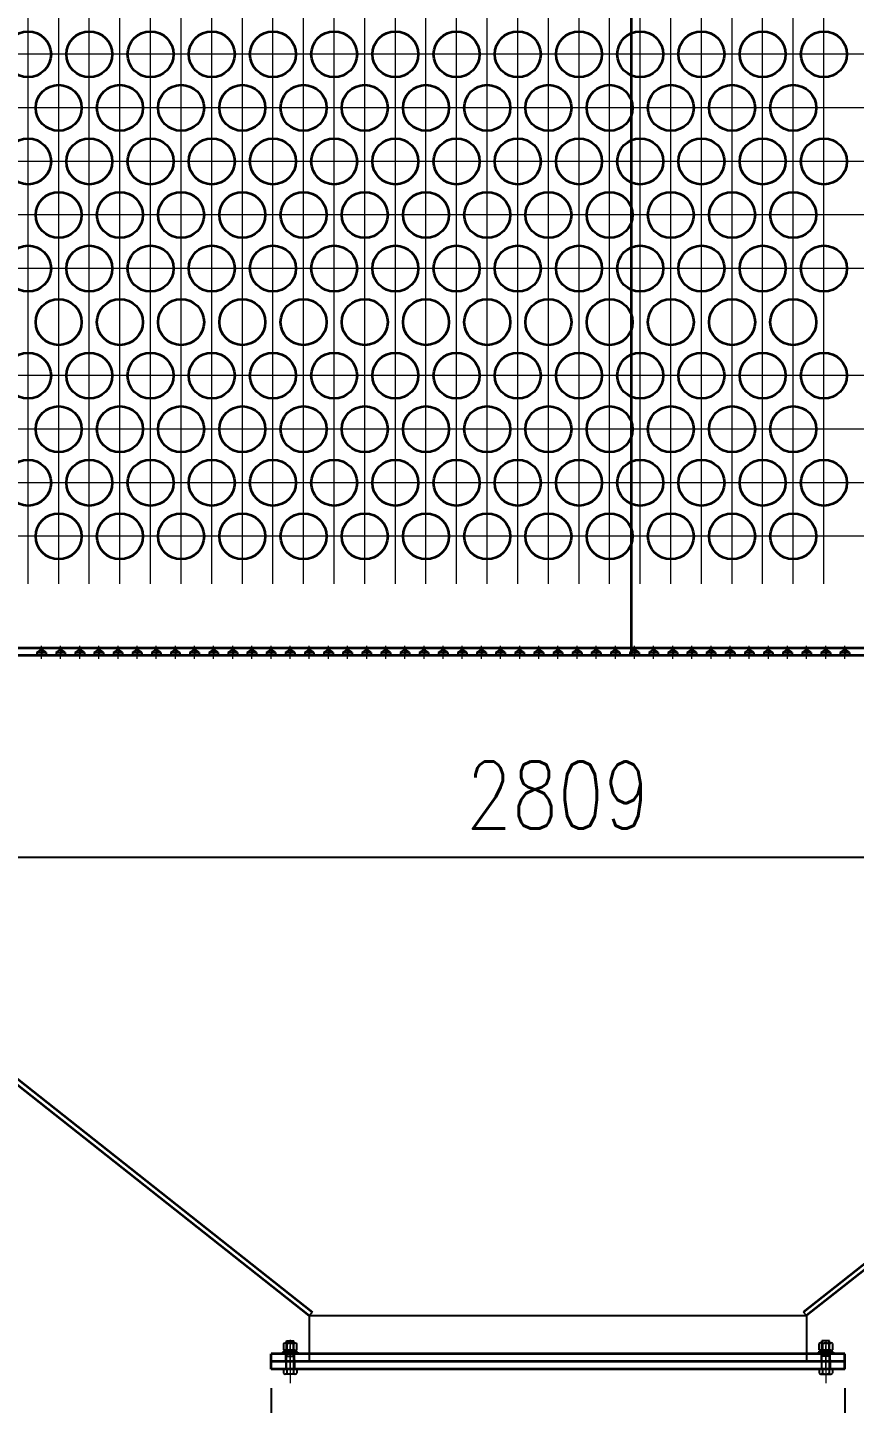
# Model space of a CAD drawing. Header units: millimetres. Extents: x -5488 to 14225, y -250 to 10250.
# Drawn here: x 2617 to 3698, y 1613 to 3412 of the extents above; entities that cross this region are included whole.
import ezdxf

# ---------------------------------------------------------------- set-up
doc = ezdxf.new("R2010")
doc.units = ezdxf.units.MM
doc.header["$LTSCALE"] = 250
for name, pattern in [('CENTER', [2, 1.25, -0.25, 0.25, -0.25]), ('DASHED', [0.75, 0.5, -0.25]), ('点画线', [18, 12, -2, 2, -2])]:
    doc.linetypes.add(name, pattern=pattern)
doc.layers.get('0').update_dxf_attribs({"lineweight": 25})
for name, color, linetype, lineweight in [('1轮廓实线层', 7, 'Continuous', 25), ('2细线层', 4, 'Continuous', 9), ('3中心线层', 1, 'CENTER', 15), ('4虚线层', 6, 'DASHED', 9), ('EB0', 7, 'Continuous', 35), ('中心线层', 1, '点画线', 18)]:
    doc.layers.add(name, color=color, linetype=linetype, lineweight=lineweight)
doc.styles.add('TH_GBDIM', font='txt_2.shx', dxfattribs={"width": 0.8, "bigfont": 'gbcbig.shx'})
doc.dimstyles.new('TH_GBDIM', dxfattribs={"dimscale": 25, "dimtxt": 3.5, "dimasz": 2, "dimexe": 2, "dimexo": 1, "dimgap": 1.5, "dimtad": 1, "dimdec": 0, "dimzin": 0, "dimdsep": 46, "dimtxsty": 'TH_GBDIM', "dimcen": 2.5, "dimclrd": 4, "dimclre": 4, "dimclrt": 3, "dimadec": 0, "dimazin": 0, "dimtfac": 0.714286, "dimtdec": 0, "dimtmove": 0, "dimatfit": 3, "dimfxl": 0, "dimtzin": 0, "dimlwd": -1, "dimlwe": -1, "dimarcsym": 0})

# ---------------------------------------------------------------- blocks, each defined once
blk = doc.blocks.new('*D432')
at = {"color": 4}
for p, q in [((1905.6, 2676.5), (1905.6, 2277.1)), ((4714.6, 2565.5), (4714.6, 2277.1)), ((1955.6, 2327.1), (4664.6, 2327.1))]:
    blk.add_line(p, q, dxfattribs=at)
for points in [[(1955.6, 2335.4), (1955.6, 2318.7), (1905.6, 2327.1)], [(4664.6, 2335.4), (4664.6, 2318.7), (4714.6, 2327.1)]]:
    blk.add_solid(points, dxfattribs=at)
at = {"layer": 'Defpoints', "color": 0}
for p in [(1905.6, 2701.5), (4714.6, 2590.5), (4714.6, 2327.1)]:
    blk.add_point(p, dxfattribs=at)
at = {"color": 3, "insert": (3310.1, 2408.3), "char_height": 87.5, "attachment_point": 5, "style": 'TH_GBDIM'}
blk.add_mtext('2809', dxfattribs=at)
blk = doc.blocks.new('*D433')
at = {"color": 4}
for p, q in [((2935.1, 1633), (2935.1, 1285.7)), ((3685.1, 1633), (3685.1, 1285.7)), ((2985.1, 1335.7), (3635.1, 1335.7))]:
    blk.add_line(p, q, dxfattribs=at)
for points in [[(2985.1, 1344), (2985.1, 1327.3), (2935.1, 1335.7)], [(3635.1, 1344), (3635.1, 1327.3), (3685.1, 1335.7)]]:
    blk.add_solid(points, dxfattribs=at)
at = {"layer": 'Defpoints', "color": 0}
for p in [(2935.1, 1658), (3685.1, 1658), (3685.1, 1335.7)]:
    blk.add_point(p, dxfattribs=at)
at = {"color": 3, "insert": (3310.1, 1416.9), "char_height": 87.5, "attachment_point": 5, "style": 'TH_GBDIM'}
blk.add_mtext('750', dxfattribs=at)
blk = doc.blocks.new('*U449')
at = {"layer": '1轮廓实线层'}
for p, q in [((-10, -2), (-10, 0)), ((-10, 0), (0, 0)), ((10, 0), (0, 0)), ((10, -2), (10, 0)), ((0, -2), (-10, -2)), ((0, -2), (10, -2))]:
    blk.add_line(p, q, dxfattribs=at)
at = {"layer": '3中心线层'}
blk.add_line((0, -4.1), (0, 1.8), dxfattribs=at)
at = {"layer": '4虚线层'}
for p, q in [((-5.5, -2), (-5.5, 0)), ((5.5, -2), (5.5, 0))]:
    blk.add_line(p, q, dxfattribs=at)
blk = doc.blocks.new('*U450')
blk.add_line((-7.7, -2.6), (-7.7, -1.3))
at = {"layer": '1轮廓实线层'}
for p, q in [((-7.7, -2.6), (-7.7, 0)), ((-7.7, 0), (0.6, 0)), ((0, -2.6), (-0.7, 0)), ((7.7, 0), (0.6, 0)), ((0.6, 0), (1.3, -2.6)), ((7.7, -2.6), (7.7, 0)), ((0, -2.6), (-7.7, -2.6)), ((0, -2.6), (7.7, -2.6))]:
    blk.add_line(p, q, dxfattribs=at)
at = {"layer": '3中心线层'}
blk.add_line((0, -4.7), (0, 2.1), dxfattribs=at)
at = {"layer": '4虚线层'}
for p, q in [((-5.1, -2.6), (-5.1, 0)), ((5.1, -2.6), (5.1, 0))]:
    blk.add_line(p, q, dxfattribs=at)
blk = doc.blocks.new('*U451')
for p, q in [((-6.6, 0), (6.6, 0)), ((-8.8, -8.8), (-8.8, -0.7)), ((6.6, -9.5), (-6.6, -9.5)), ((-4.4, -8.8), (-4.4, -0.7)), ((4.4, -8.8), (4.4, -0.7)), ((8.8, -0.7), (8.8, -8.8))]:
    blk.add_line(p, q)
for centre, radius, start, end in [((-6.6, -3.7), 3.75, 54.0904, 125.9096), ((-6.6, -5.8), 3.75, 234.0904, 305.9096), ((0, -13.9), 13.9, 71.5934, 108.4066), ((0, 4.4), 13.9, 251.5934, 288.4066), ((6.6, -3.7), 3.75, 54.0904, 125.9096), ((6.6, -5.8), 3.75, 234.0904, 305.9096)]:
    blk.add_arc(centre, radius, start, end)
at = {"layer": '3中心线层'}
blk.add_line((0, -9.5), (0, 0), dxfattribs=at)

msp = doc.modelspace()

# ---------------------------------------------------------------- linework, layer by layer
for p, q in [((2629.1, 2594.79), (2629.1, 2590.54)), ((2629.1, 2594.79), (2641.1, 2594.79)), ((2633.85, 2597.54), (2633.85, 2600.54)), ((2633.85, 2597.54), (2636.35, 2597.54)), ((2635.1, 2600.54), (2635.1, 2590.54)), ((2636.35, 2597.54), (2636.35, 2600.54)), ((2641.1, 2594.79), (2641.1, 2590.54)), ((2654.1, 2594.79), (2654.1, 2590.54)), ((2654.1, 2594.79), (2666.1, 2594.79)), ((2658.85, 2597.54), (2658.85, 2600.54)), ((2658.85, 2597.54), (2661.35, 2597.54)), ((2660.1, 2600.54), (2660.1, 2590.54)), ((2661.35, 2597.54), (2661.35, 2600.54)), ((2666.1, 2594.79), (2666.1, 2590.54)), ((2679.1, 2594.79), (2679.1, 2590.54)), ((2679.1, 2594.79), (2691.1, 2594.79)), ((2683.85, 2597.54), (2683.85, 2600.54)), ((2683.85, 2597.54), (2686.35, 2597.54)), ((2685.1, 2600.54), (2685.1, 2590.54)), ((2686.35, 2597.54), (2686.35, 2600.54)), ((2691.1, 2594.79), (2691.1, 2590.54)), ((2704.1, 2594.79), (2704.1, 2590.54)), ((2704.1, 2594.79), (2716.1, 2594.79)), ((2708.85, 2597.54), (2708.85, 2600.54)), ((2708.85, 2597.54), (2711.35, 2597.54)), ((2710.1, 2600.54), (2710.1, 2590.54)), ((2711.35, 2597.54), (2711.35, 2600.54)), ((2716.1, 2594.79), (2716.1, 2590.54)), ((2729.1, 2594.79), (2729.1, 2590.54)), ((2729.1, 2594.79), (2741.1, 2594.79)), ((2733.85, 2597.54), (2733.85, 2600.54)), ((2733.85, 2597.54), (2736.35, 2597.54)), ((2735.1, 2600.54), (2735.1, 2590.54)), ((2736.35, 2597.54), (2736.35, 2600.54)), ((2741.1, 2594.79), (2741.1, 2590.54)), ((2754.1, 2594.79), (2754.1, 2590.54)), ((2754.1, 2594.79), (2766.1, 2594.79)), ((2758.85, 2597.54), (2758.85, 2600.54)), ((2758.85, 2597.54), (2761.35, 2597.54)), ((2760.1, 2600.54), (2760.1, 2590.54)), ((2761.35, 2597.54), (2761.35, 2600.54)), ((2766.1, 2594.79), (2766.1, 2590.54)), ((2779.1, 2594.79), (2779.1, 2590.54)), ((2779.1, 2594.79), (2791.1, 2594.79)), ((2783.85, 2597.54), (2783.85, 2600.54)), ((2783.85, 2597.54), (2786.35, 2597.54)), ((2785.1, 2600.54), (2785.1, 2590.54)), ((2786.35, 2597.54), (2786.35, 2600.54)), ((2791.1, 2594.79), (2791.1, 2590.54)), ((2804.1, 2594.79), (2804.1, 2590.54)), ((2804.1, 2594.79), (2816.1, 2594.79)), ((2808.85, 2597.54), (2808.85, 2600.54)), ((2808.85, 2597.54), (2811.35, 2597.54)), ((2810.1, 2600.54), (2810.1, 2590.54)), ((2811.35, 2597.54), (2811.35, 2600.54)), ((2816.1, 2594.79), (2816.1, 2590.54)), ((2829.1, 2594.79), (2829.1, 2590.54)), ((2829.1, 2594.79), (2841.1, 2594.79)), ((2833.85, 2597.54), (2833.85, 2600.54)), ((2833.85, 2597.54), (2836.35, 2597.54)), ((2835.1, 2600.54), (2835.1, 2590.54)), ((2836.35, 2597.54), (2836.35, 2600.54)), ((2841.1, 2594.79), (2841.1, 2590.54)), ((2854.1, 2594.79), (2854.1, 2590.54)), ((2854.1, 2594.79), (2866.1, 2594.79)), ((2858.85, 2597.54), (2858.85, 2600.54)), ((2858.85, 2597.54), (2861.35, 2597.54)), ((2860.1, 2600.54), (2860.1, 2590.54)), ((2861.35, 2597.54), (2861.35, 2600.54)), ((2866.1, 2594.79), (2866.1, 2590.54)), ((2879.1, 2594.79), (2879.1, 2590.54)), ((2879.1, 2594.79), (2891.1, 2594.79)), ((2883.85, 2597.54), (2883.85, 2600.54)), ((2883.85, 2597.54), (2886.35, 2597.54)), ((2885.1, 2600.54), (2885.1, 2590.54)), ((2886.35, 2597.54), (2886.35, 2600.54)), ((2891.1, 2594.79), (2891.1, 2590.54)), ((2904.1, 2594.79), (2904.1, 2590.54)), ((2904.1, 2594.79), (2916.1, 2594.79)), ((2908.85, 2597.54), (2908.85, 2600.54)), ((2908.85, 2597.54), (2911.35, 2597.54)), ((2910.1, 2600.54), (2910.1, 2590.54)), ((2911.35, 2597.54), (2911.35, 2600.54)), ((2916.1, 2594.79), (2916.1, 2590.54)), ((2929.1, 2594.79), (2929.1, 2590.54)), ((2929.1, 2594.79), (2941.1, 2594.79)), ((2933.85, 2597.54), (2933.85, 2600.54)), ((2933.85, 2597.54), (2936.35, 2597.54)), ((2935.1, 2600.54), (2935.1, 2590.54)), ((2936.35, 2597.54), (2936.35, 2600.54)), ((2941.1, 2594.79), (2941.1, 2590.54)), ((2954.1, 2594.79), (2954.1, 2590.54)), ((2954.1, 2594.79), (2966.1, 2594.79)), ((2958.85, 2597.54), (2958.85, 2600.54)), ((2958.85, 2597.54), (2961.35, 2597.54)), ((2960.1, 2600.54), (2960.1, 2590.54)), ((2961.35, 2597.54), (2961.35, 2600.54)), ((2966.1, 2594.79), (2966.1, 2590.54)), ((2979.1, 2594.79), (2979.1, 2590.54)), ((2979.1, 2594.79), (2991.1, 2594.79)), ((2983.85, 2597.54), (2983.85, 2600.54)), ((2983.85, 2597.54), (2986.35, 2597.54)), ((2985.1, 2600.54), (2985.1, 2590.54)), ((2986.35, 2597.54), (2986.35, 2600.54)), ((2991.1, 2594.79), (2991.1, 2590.54)), ((3004.1, 2594.79), (3004.1, 2590.54)), ((3004.1, 2594.79), (3016.1, 2594.79)), ((3008.85, 2597.54), (3008.85, 2600.54)), ((3008.85, 2597.54), (3011.35, 2597.54)), ((3010.1, 2600.54), (3010.1, 2590.54)), ((3011.35, 2597.54), (3011.35, 2600.54)), ((3016.1, 2594.79), (3016.1, 2590.54)), ((3029.1, 2594.79), (3029.1, 2590.54)), ((3029.1, 2594.79), (3041.1, 2594.79)), ((3033.85, 2597.54), (3033.85, 2600.54)), ((3033.85, 2597.54), (3036.35, 2597.54)), ((3035.1, 2600.54), (3035.1, 2590.54)), ((3036.35, 2597.54), (3036.35, 2600.54)), ((3041.1, 2594.79), (3041.1, 2590.54)), ((3054.1, 2594.79), (3054.1, 2590.54)), ((3054.1, 2594.79), (3066.1, 2594.79)), ((3058.85, 2597.54), (3058.85, 2600.54)), ((3058.85, 2597.54), (3061.35, 2597.54)), ((3060.1, 2600.54), (3060.1, 2590.54)), ((3061.35, 2597.54), (3061.35, 2600.54)), ((3066.1, 2594.79), (3066.1, 2590.54)), ((3079.1, 2594.79), (3079.1, 2590.54)), ((3079.1, 2594.79), (3091.1, 2594.79)), ((3083.85, 2597.54), (3083.85, 2600.54)), ((3083.85, 2597.54), (3086.35, 2597.54)), ((3085.1, 2600.54), (3085.1, 2590.54)), ((3086.35, 2597.54), (3086.35, 2600.54)), ((3091.1, 2594.79), (3091.1, 2590.54)), ((3104.1, 2594.79), (3104.1, 2590.54)), ((3104.1, 2594.79), (3116.1, 2594.79)), ((3108.85, 2597.54), (3108.85, 2600.54)), ((3108.85, 2597.54), (3111.35, 2597.54)), ((3110.1, 2600.54), (3110.1, 2590.54)), ((3111.35, 2597.54), (3111.35, 2600.54)), ((3116.1, 2594.79), (3116.1, 2590.54)), ((3129.1, 2594.79), (3129.1, 2590.54)), ((3129.1, 2594.79), (3141.1, 2594.79)), ((3133.85, 2597.54), (3133.85, 2600.54)), ((3133.85, 2597.54), (3136.35, 2597.54)), ((3135.1, 2600.54), (3135.1, 2590.54)), ((3136.35, 2597.54), (3136.35, 2600.54)), ((3141.1, 2594.79), (3141.1, 2590.54)), ((3154.1, 2594.79), (3154.1, 2590.54)), ((3154.1, 2594.79), (3166.1, 2594.79)), ((3158.85, 2597.54), (3158.85, 2600.54)), ((3158.85, 2597.54), (3161.35, 2597.54)), ((3160.1, 2600.54), (3160.1, 2590.54)), ((3161.35, 2597.54), (3161.35, 2600.54)), ((3166.1, 2594.79), (3166.1, 2590.54)), ((3179.1, 2594.79), (3179.1, 2590.54)), ((3179.1, 2594.79), (3191.1, 2594.79)), ((3183.85, 2597.54), (3183.85, 2600.54)), ((3183.85, 2597.54), (3186.35, 2597.54)), ((3185.1, 2600.54), (3185.1, 2590.54)), ((3186.35, 2597.54), (3186.35, 2600.54)), ((3191.1, 2594.79), (3191.1, 2590.54)), ((3204.1, 2594.79), (3204.1, 2590.54)), ((3204.1, 2594.79), (3216.1, 2594.79)), ((3208.85, 2597.54), (3208.85, 2600.54)), ((3208.85, 2597.54), (3211.35, 2597.54)), ((3210.1, 2600.54), (3210.1, 2590.54)), ((3211.35, 2597.54), (3211.35, 2600.54)), ((3216.1, 2594.79), (3216.1, 2590.54)), ((3229.1, 2594.79), (3229.1, 2590.54)), ((3229.1, 2594.79), (3241.1, 2594.79)), ((3233.85, 2597.54), (3233.85, 2600.54)), ((3233.85, 2597.54), (3236.35, 2597.54)), ((3235.1, 2600.54), (3235.1, 2590.54)), ((3236.35, 2597.54), (3236.35, 2600.54)), ((3241.1, 2594.79), (3241.1, 2590.54)), ((3254.1, 2594.79), (3254.1, 2590.54)), ((3254.1, 2594.79), (3266.1, 2594.79)), ((3258.85, 2597.54), (3258.85, 2600.54)), ((3258.85, 2597.54), (3261.35, 2597.54)), ((3260.1, 2600.54), (3260.1, 2590.54)), ((3261.35, 2597.54), (3261.35, 2600.54)), ((3266.1, 2594.79), (3266.1, 2590.54)), ((3279.1, 2594.79), (3279.1, 2590.54)), ((3279.1, 2594.79), (3291.1, 2594.79)), ((3283.85, 2597.54), (3283.85, 2600.54)), ((3283.85, 2597.54), (3286.35, 2597.54)), ((3285.1, 2600.54), (3285.1, 2590.54)), ((3286.35, 2597.54), (3286.35, 2600.54)), ((3291.1, 2594.79), (3291.1, 2590.54)), ((3304.1, 2594.79), (3304.1, 2590.54)), ((3304.1, 2594.79), (3316.1, 2594.79)), ((3308.85, 2597.54), (3308.85, 2600.54)), ((3308.85, 2597.54), (3311.35, 2597.54)), ((3310.1, 2600.54), (3310.1, 2590.54)), ((3311.35, 2597.54), (3311.35, 2600.54)), ((3316.1, 2594.79), (3316.1, 2590.54)), ((3329.1, 2594.79), (3329.1, 2590.54)), ((3329.1, 2594.79), (3341.1, 2594.79)), ((3333.85, 2597.54), (3333.85, 2600.54)), ((3333.85, 2597.54), (3336.35, 2597.54)), ((3335.1, 2600.54), (3335.1, 2590.54)), ((3336.35, 2597.54), (3336.35, 2600.54)), ((3341.1, 2594.79), (3341.1, 2590.54)), ((3354.1, 2594.79), (3354.1, 2590.54)), ((3354.1, 2594.79), (3366.1, 2594.79)), ((3358.85, 2597.54), (3358.85, 2600.54)), ((3358.85, 2597.54), (3361.35, 2597.54)), ((3360.1, 2600.54), (3360.1, 2590.54)), ((3361.35, 2597.54), (3361.35, 2600.54)), ((3366.1, 2594.79), (3366.1, 2590.54)), ((3379.1, 2594.79), (3379.1, 2590.54)), ((3379.1, 2594.79), (3391.1, 2594.79)), ((3383.85, 2597.54), (3383.85, 2600.54)), ((3383.85, 2597.54), (3386.35, 2597.54)), ((3385.1, 2600.54), (3385.1, 2590.54)), ((3386.35, 2597.54), (3386.35, 2600.54)), ((3391.1, 2594.79), (3391.1, 2590.54)), ((3404.1, 2594.79), (3404.1, 2590.54)), ((3404.1, 2594.79), (3416.1, 2594.79)), ((3408.85, 2597.54), (3408.85, 2600.54)), ((3408.85, 2597.54), (3411.35, 2597.54)), ((3410.1, 2600.54), (3410.1, 2590.54)), ((3411.35, 2597.54), (3411.35, 2600.54)), ((3416.1, 2594.79), (3416.1, 2590.54)), ((3429.1, 2594.79), (3429.1, 2590.54)), ((3429.1, 2594.79), (3441.1, 2594.79)), ((3433.85, 2597.54), (3433.85, 2600.54)), ((3433.85, 2597.54), (3436.35, 2597.54)), ((3435.1, 2600.54), (3435.1, 2590.54)), ((3436.35, 2597.54), (3436.35, 2600.54)), ((3441.1, 2594.79), (3441.1, 2590.54)), ((3454.1, 2594.79), (3454.1, 2590.54)), ((3454.1, 2594.79), (3466.1, 2594.79)), ((3458.85, 2597.54), (3458.85, 2600.54)), ((3458.85, 2597.54), (3461.35, 2597.54)), ((3460.1, 2600.54), (3460.1, 2590.54)), ((3461.35, 2597.54), (3461.35, 2600.54)), ((3466.1, 2594.79), (3466.1, 2590.54)), ((3479.1, 2594.79), (3479.1, 2590.54)), ((3479.1, 2594.79), (3491.1, 2594.79)), ((3483.85, 2597.54), (3483.85, 2600.54)), ((3483.85, 2597.54), (3486.35, 2597.54)), ((3485.1, 2600.54), (3485.1, 2590.54)), ((3486.35, 2597.54), (3486.35, 2600.54)), ((3491.1, 2594.79), (3491.1, 2590.54)), ((3504.1, 2594.79), (3504.1, 2590.54)), ((3504.1, 2594.79), (3516.1, 2594.79)), ((3508.85, 2597.54), (3508.85, 2600.54)), ((3508.85, 2597.54), (3511.35, 2597.54)), ((3510.1, 2600.54), (3510.1, 2590.54)), ((3511.35, 2597.54), (3511.35, 2600.54)), ((3516.1, 2594.79), (3516.1, 2590.54)), ((3529.1, 2594.79), (3529.1, 2590.54)), ((3529.1, 2594.79), (3541.1, 2594.79)), ((3533.85, 2597.54), (3533.85, 2600.54)), ((3533.85, 2597.54), (3536.35, 2597.54)), ((3535.1, 2600.54), (3535.1, 2590.54)), ((3536.35, 2597.54), (3536.35, 2600.54)), ((3541.1, 2594.79), (3541.1, 2590.54)), ((3554.1, 2594.79), (3554.1, 2590.54)), ((3554.1, 2594.79), (3566.1, 2594.79)), ((3558.85, 2597.54), (3558.85, 2600.54)), ((3558.85, 2597.54), (3561.35, 2597.54)), ((3560.1, 2600.54), (3560.1, 2590.54)), ((3561.35, 2597.54), (3561.35, 2600.54)), ((3566.1, 2594.79), (3566.1, 2590.54)), ((3579.1, 2594.79), (3579.1, 2590.54)), ((3579.1, 2594.79), (3591.1, 2594.79)), ((3583.85, 2597.54), (3583.85, 2600.54)), ((3583.85, 2597.54), (3586.35, 2597.54)), ((3585.1, 2600.54), (3585.1, 2590.54)), ((3586.35, 2597.54), (3586.35, 2600.54)), ((3591.1, 2594.79), (3591.1, 2590.54)), ((3604.1, 2594.79), (3604.1, 2590.54)), ((3604.1, 2594.79), (3616.1, 2594.79)), ((3608.85, 2597.54), (3608.85, 2600.54)), ((3608.85, 2597.54), (3611.35, 2597.54)), ((3610.1, 2600.54), (3610.1, 2590.54)), ((3611.35, 2597.54), (3611.35, 2600.54)), ((3616.1, 2594.79), (3616.1, 2590.54)), ((3629.1, 2594.79), (3629.1, 2590.54)), ((3629.1, 2594.79), (3641.1, 2594.79)), ((3633.85, 2597.54), (3633.85, 2600.54)), ((3633.85, 2597.54), (3636.35, 2597.54)), ((3635.1, 2600.54), (3635.1, 2590.54)), ((3636.35, 2597.54), (3636.35, 2600.54)), ((3641.1, 2594.79), (3641.1, 2590.54)), ((3654.1, 2594.79), (3654.1, 2590.54)), ((3654.1, 2594.79), (3666.1, 2594.79)), ((3658.85, 2597.54), (3658.85, 2600.54)), ((3658.85, 2597.54), (3661.35, 2597.54)), ((3660.1, 2600.54), (3660.1, 2590.54)), ((3661.35, 2597.54), (3661.35, 2600.54)), ((3666.1, 2594.79), (3666.1, 2590.54)), ((3679.1, 2594.79), (3679.1, 2590.54)), ((3679.1, 2594.79), (3691.1, 2594.79)), ((3683.85, 2597.54), (3683.85, 2600.54)), ((3683.85, 2597.54), (3686.35, 2597.54)), ((3685.1, 2600.54), (3685.1, 2590.54)), ((3686.35, 2597.54), (3686.35, 2600.54)), ((3691.1, 2594.79), (3691.1, 2590.54)), ((2985.1, 1728.01), (2989.17, 1732.42)), ((2985.1, 1728.01), (2985.1, 1678.01)), ((2985.1, 1728.01), (3635.1, 1728.01)), ((3635.1, 1728.01), (3631.04, 1732.42)), ((3635.1, 1728.01), (3635.1, 1678.01)), ((2985.1, 1678.01), (2985.1, 1668.01)), ((3635.1, 1678.01), (3635.1, 1668.01))]:
    msp.add_line(p, q)
at = {"layer": '1轮廓实线层'}
for p, q in [((2629.1, 2594.79), (2633.85, 2597.54)), ((2641.1, 2594.79), (2636.35, 2597.54)), ((2654.1, 2594.79), (2658.85, 2597.54)), ((2666.1, 2594.79), (2661.35, 2597.54)), ((2679.1, 2594.79), (2683.85, 2597.54)), ((2691.1, 2594.79), (2686.35, 2597.54)), ((2704.1, 2594.79), (2708.85, 2597.54)), ((2716.1, 2594.79), (2711.35, 2597.54)), ((2729.1, 2594.79), (2733.85, 2597.54)), ((2741.1, 2594.79), (2736.35, 2597.54)), ((2754.1, 2594.79), (2758.85, 2597.54)), ((2766.1, 2594.79), (2761.35, 2597.54)), ((2779.1, 2594.79), (2783.85, 2597.54)), ((2791.1, 2594.79), (2786.35, 2597.54)), ((2804.1, 2594.79), (2808.85, 2597.54)), ((2816.1, 2594.79), (2811.35, 2597.54)), ((2829.1, 2594.79), (2833.85, 2597.54)), ((2841.1, 2594.79), (2836.35, 2597.54)), ((2854.1, 2594.79), (2858.85, 2597.54)), ((2866.1, 2594.79), (2861.35, 2597.54)), ((2879.1, 2594.79), (2883.85, 2597.54)), ((2891.1, 2594.79), (2886.35, 2597.54)), ((2904.1, 2594.79), (2908.85, 2597.54)), ((2916.1, 2594.79), (2911.35, 2597.54)), ((2929.1, 2594.79), (2933.85, 2597.54)), ((2941.1, 2594.79), (2936.35, 2597.54)), ((2954.1, 2594.79), (2958.85, 2597.54)), ((2966.1, 2594.79), (2961.35, 2597.54)), ((2979.1, 2594.79), (2983.85, 2597.54)), ((2991.1, 2594.79), (2986.35, 2597.54)), ((3004.1, 2594.79), (3008.85, 2597.54)), ((3016.1, 2594.79), (3011.35, 2597.54)), ((3029.1, 2594.79), (3033.85, 2597.54)), ((3041.1, 2594.79), (3036.35, 2597.54)), ((3054.1, 2594.79), (3058.85, 2597.54)), ((3066.1, 2594.79), (3061.35, 2597.54)), ((3079.1, 2594.79), (3083.85, 2597.54)), ((3091.1, 2594.79), (3086.35, 2597.54)), ((3104.1, 2594.79), (3108.85, 2597.54)), ((3116.1, 2594.79), (3111.35, 2597.54)), ((3129.1, 2594.79), (3133.85, 2597.54)), ((3141.1, 2594.79), (3136.35, 2597.54)), ((3154.1, 2594.79), (3158.85, 2597.54)), ((3166.1, 2594.79), (3161.35, 2597.54)), ((3179.1, 2594.79), (3183.85, 2597.54)), ((3191.1, 2594.79), (3186.35, 2597.54)), ((3204.1, 2594.79), (3208.85, 2597.54)), ((3216.1, 2594.79), (3211.35, 2597.54)), ((3229.1, 2594.79), (3233.85, 2597.54)), ((3241.1, 2594.79), (3236.35, 2597.54)), ((3254.1, 2594.79), (3258.85, 2597.54)), ((3266.1, 2594.79), (3261.35, 2597.54)), ((3279.1, 2594.79), (3283.85, 2597.54)), ((3291.1, 2594.79), (3286.35, 2597.54)), ((3304.1, 2594.79), (3308.85, 2597.54)), ((3316.1, 2594.79), (3311.35, 2597.54)), ((3329.1, 2594.79), (3333.85, 2597.54)), ((3341.1, 2594.79), (3336.35, 2597.54)), ((3354.1, 2594.79), (3358.85, 2597.54)), ((3366.1, 2594.79), (3361.35, 2597.54)), ((3379.1, 2594.79), (3383.85, 2597.54)), ((3391.1, 2594.79), (3386.35, 2597.54)), ((3404.1, 2594.79), (3408.85, 2597.54)), ((3416.1, 2594.79), (3411.35, 2597.54)), ((3429.1, 2594.79), (3433.85, 2597.54)), ((3441.1, 2594.79), (3436.35, 2597.54)), ((3454.1, 2594.79), (3458.85, 2597.54)), ((3466.1, 2594.79), (3461.35, 2597.54)), ((3479.1, 2594.79), (3483.85, 2597.54)), ((3491.1, 2594.79), (3486.35, 2597.54)), ((3504.1, 2594.79), (3508.85, 2597.54)), ((3516.1, 2594.79), (3511.35, 2597.54)), ((3529.1, 2594.79), (3533.85, 2597.54)), ((3541.1, 2594.79), (3536.35, 2597.54)), ((3554.1, 2594.79), (3558.85, 2597.54)), ((3566.1, 2594.79), (3561.35, 2597.54)), ((3579.1, 2594.79), (3583.85, 2597.54)), ((3591.1, 2594.79), (3586.35, 2597.54)), ((3604.1, 2594.79), (3608.85, 2597.54)), ((3616.1, 2594.79), (3611.35, 2597.54)), ((3629.1, 2594.79), (3633.85, 2597.54)), ((3641.1, 2594.79), (3636.35, 2597.54)), ((3654.1, 2594.79), (3658.85, 2597.54)), ((3666.1, 2594.79), (3661.35, 2597.54)), ((3679.1, 2594.79), (3683.85, 2597.54)), ((3691.1, 2594.79), (3686.35, 2597.54)), ((2955.1, 1658.01), (2955.1, 1695.04)), ((2955.1, 1695.04), (2965.1, 1695.04)), ((2965.1, 1658.01), (2965.1, 1695.04)), ((3655.1, 1658.01), (3655.1, 1695.04)), ((3665.1, 1695.04), (3655.1, 1695.04)), ((3665.1, 1658.01), (3665.1, 1695.04)), ((2955.1, 1675.01), (2965.1, 1675.01)), ((3665.1, 1675.01), (3655.1, 1675.01)), ((2951.31, 1658.01), (2968.9, 1658.01)), ((2951.31, 1658.01), (2951.31, 1652.57)), ((2955.71, 1658.01), (2955.71, 1652.57)), ((2964.5, 1658.01), (2964.5, 1652.57)), ((2968.9, 1658.01), (2968.9, 1652.57)), ((3668.9, 1658.01), (3651.31, 1658.01)), ((3651.31, 1658.01), (3651.31, 1652.57)), ((3655.71, 1658.01), (3655.71, 1652.57)), ((3664.5, 1658.01), (3664.5, 1652.57)), ((3668.9, 1658.01), (3668.9, 1652.57)), ((2960.1, 1651.61), (2953.51, 1651.61)), ((2966.7, 1651.61), (2960.1, 1651.61)), ((3653.51, 1651.61), (3660.1, 1651.61)), ((3660.1, 1651.61), (3666.7, 1651.61))]:
    msp.add_line(p, q, dxfattribs=at)
for centre, radius, start, end in [((2953.51, 1654.61), 3, 222.82671, 317.17329), ((2960.1, 1662.16), 10.55, 245.3704, 294.6296), ((2966.7, 1654.61), 3, 222.82671, 317.17329), ((3653.51, 1654.61), 3, 222.82671, 317.17329), ((3660.1, 1662.16), 10.55, 245.3704, 294.6296), ((3666.7, 1654.61), 3, 222.82671, 317.17329)]:
    msp.add_arc(centre, radius, start, end, dxfattribs=at)
at = {"layer": '2细线层'}
for p, q in [((2956.1, 1675.01), (2956.1, 1695.04)), ((2964.1, 1675.01), (2964.1, 1695.04)), ((3656.1, 1675.01), (3656.1, 1695.04)), ((3664.1, 1675.01), (3664.1, 1695.04))]:
    msp.add_line(p, q, dxfattribs=at)
at = {"layer": '3中心线层'}
for p, q in [((2635.1, 2586.52), (2635.1, 2603.29)), ((2660.1, 2586.52), (2660.1, 2603.29)), ((2685.1, 2586.52), (2685.1, 2603.29)), ((2710.1, 2586.52), (2710.1, 2603.29)), ((2735.1, 2586.52), (2735.1, 2603.29)), ((2760.1, 2586.52), (2760.1, 2603.29)), ((2785.1, 2586.52), (2785.1, 2603.29)), ((2810.1, 2586.52), (2810.1, 2603.29)), ((2835.1, 2586.52), (2835.1, 2603.29)), ((2860.1, 2586.52), (2860.1, 2603.29)), ((2885.1, 2586.52), (2885.1, 2603.29)), ((2910.1, 2586.52), (2910.1, 2603.29)), ((2935.1, 2586.52), (2935.1, 2603.29)), ((2960.1, 2586.52), (2960.1, 2603.29)), ((2985.1, 2586.52), (2985.1, 2603.29)), ((3010.1, 2586.52), (3010.1, 2603.29)), ((3035.1, 2586.52), (3035.1, 2603.29)), ((3060.1, 2586.52), (3060.1, 2603.29)), ((3085.1, 2586.52), (3085.1, 2603.29)), ((3110.1, 2586.52), (3110.1, 2603.29)), ((3135.1, 2586.52), (3135.1, 2603.29)), ((3160.1, 2586.52), (3160.1, 2603.29)), ((3185.1, 2586.52), (3185.1, 2603.29)), ((3210.1, 2586.52), (3210.1, 2603.29)), ((3235.1, 2586.52), (3235.1, 2603.29)), ((3260.1, 2586.52), (3260.1, 2603.29)), ((3285.1, 2586.52), (3285.1, 2603.29)), ((3310.1, 2586.52), (3310.1, 2603.29)), ((3335.1, 2586.52), (3335.1, 2603.29)), ((3360.1, 2586.52), (3360.1, 2603.29)), ((3385.1, 2586.52), (3385.1, 2603.29)), ((3410.1, 2586.52), (3410.1, 2603.29)), ((3435.1, 2586.52), (3435.1, 2603.29)), ((3460.1, 2586.52), (3460.1, 2603.29)), ((3485.1, 2586.52), (3485.1, 2603.29)), ((3510.1, 2586.52), (3510.1, 2603.29)), ((3535.1, 2586.52), (3535.1, 2603.29)), ((3560.1, 2586.52), (3560.1, 2603.29)), ((3585.1, 2586.52), (3585.1, 2603.29)), ((3610.1, 2586.52), (3610.1, 2603.29)), ((3635.1, 2586.52), (3635.1, 2603.29)), ((3660.1, 2586.52), (3660.1, 2603.29)), ((3685.1, 2586.52), (3685.1, 2603.29)), ((2960.1, 1696.46), (2960.1, 1639.87)), ((3660.1, 1696.46), (3660.1, 1639.87)), ((2960.1, 1658.78), (2960.1, 1688.96)), ((2960.1, 1658.78), (2960.1, 1688.96)), ((2960.1, 1658.78), (2960.1, 1688.96)), ((2960.1, 1658.78), (2960.1, 1688.96)), ((2960.1, 1677.24), (2960.1, 1647.06)), ((2960.1, 1677.24), (2960.1, 1647.06)), ((2960.1, 1677.24), (2960.1, 1647.06)), ((2960.1, 1677.24), (2960.1, 1647.06)), ((3660.1, 1658.78), (3660.1, 1688.96)), ((3660.1, 1658.78), (3660.1, 1688.96)), ((3660.1, 1658.78), (3660.1, 1688.96)), ((3660.1, 1658.78), (3660.1, 1688.96)), ((3660.1, 1677.24), (3660.1, 1647.06)), ((3660.1, 1677.24), (3660.1, 1647.06)), ((3660.1, 1677.24), (3660.1, 1647.06)), ((3660.1, 1677.24), (3660.1, 1647.06))]:
    msp.add_line(p, q, dxfattribs=at)
at = {"layer": '4虚线层'}
for p, q in [((2954.1, 1670.01), (2954.1, 1678.01)), ((2954.1, 1670.01), (2954.1, 1678.01)), ((2966.1, 1670.01), (2966.1, 1678.01)), ((2966.1, 1670.01), (2966.1, 1678.01)), ((3654.1, 1670.01), (3654.1, 1678.01)), ((3654.1, 1670.01), (3654.1, 1678.01)), ((3666.1, 1670.01), (3666.1, 1678.01)), ((3666.1, 1670.01), (3666.1, 1678.01)), ((2954.1, 1670.01), (2954.1, 1658.01)), ((2954.1, 1670.01), (2954.1, 1658.01)), ((2966.1, 1670.01), (2966.1, 1658.01)), ((2966.1, 1670.01), (2966.1, 1658.01)), ((3654.1, 1670.01), (3654.1, 1658.01)), ((3654.1, 1670.01), (3654.1, 1658.01)), ((3666.1, 1670.01), (3666.1, 1658.01)), ((3666.1, 1670.01), (3666.1, 1658.01))]:
    msp.add_line(p, q, dxfattribs=at)
at = {"layer": 'EB0'}
for p, q in [((3405.6, 7746.54), (3405.6, 2590.54)), ((4722.6, 2590.54), (1897.6, 2590.54)), ((1904.25, 2590.54), (2989.17, 1732.42)), ((4714.6, 2600.54), (1905.6, 2600.54)), ((4715.96, 2590.54), (3631.04, 1732.42)), ((1900.19, 2586.12), (2985.1, 1728.01)), ((4720.02, 2586.12), (3635.1, 1728.01)), ((2935.1, 1658.01), (2935.1, 1678.01)), ((3685.1, 1678.01), (2935.1, 1678.01)), ((3685.1, 1658.01), (3685.1, 1678.01)), ((3685.1, 1668.01), (2935.1, 1668.01)), ((3685.1, 1658.01), (2935.1, 1658.01))]:
    msp.add_line(p, q, dxfattribs=at)
for centre in [(2617.6, 3376.54), (2697.6, 3376.54), (2777.6, 3376.54), (2857.6, 3376.54), (2937.6, 3376.54), (3017.6, 3376.54), (3097.6, 3376.54), (3177.6, 3376.54), (3257.6, 3376.54), (3337.6, 3376.54), (3417.6, 3376.54), (3497.6, 3376.54), (3577.6, 3376.54), (3657.6, 3376.54), (2657.6, 3306.54), (2737.6, 3306.54), (2817.6, 3306.54), (2897.6, 3306.54), (2977.6, 3306.54), (3057.6, 3306.54), (3137.6, 3306.54), (3217.6, 3306.54), (3297.6, 3306.54), (3377.6, 3306.54), (3457.6, 3306.54), (3537.6, 3306.54), (3617.6, 3306.54), (2617.6, 3236.54), (2697.6, 3236.54), (2777.6, 3236.54), (2857.6, 3236.54), (2937.6, 3236.54), (3017.6, 3236.54), (3097.6, 3236.54), (3177.6, 3236.54), (3257.6, 3236.54), (3337.6, 3236.54), (3417.6, 3236.54), (3497.6, 3236.54), (3577.6, 3236.54), (3657.6, 3236.54), (2657.6, 3166.54), (2737.6, 3166.54), (2817.6, 3166.54), (2897.6, 3166.54), (2977.6, 3166.54), (3057.6, 3166.54), (3137.6, 3166.54), (3217.6, 3166.54), (3297.6, 3166.54), (3377.6, 3166.54), (3457.6, 3166.54), (3537.6, 3166.54), (3617.6, 3166.54), (2617.6, 3096.54), (2697.6, 3096.54), (2777.6, 3096.54), (2857.6, 3096.54), (2937.6, 3096.54), (3017.6, 3096.54), (3097.6, 3096.54), (3177.6, 3096.54), (3257.6, 3096.54), (3337.6, 3096.54), (3417.6, 3096.54), (3497.6, 3096.54), (3577.6, 3096.54), (3657.6, 3096.54), (2657.6, 3026.54), (2737.6, 3026.54), (2817.6, 3026.54), (2897.6, 3026.54), (2977.6, 3026.54), (3057.6, 3026.54), (3137.6, 3026.54), (3217.6, 3026.54), (3297.6, 3026.54), (3377.6, 3026.54), (3457.6, 3026.54), (3537.6, 3026.54), (3617.6, 3026.54), (2617.6, 2956.54), (2697.6, 2956.54), (2777.6, 2956.54), (2857.6, 2956.54), (2937.6, 2956.54), (3017.6, 2956.54), (3097.6, 2956.54), (3177.6, 2956.54), (3257.6, 2956.54), (3337.6, 2956.54), (3417.6, 2956.54), (3497.6, 2956.54), (3577.6, 2956.54), (3657.6, 2956.54), (2657.6, 2886.54), (2737.6, 2886.54), (2817.6, 2886.54), (2897.6, 2886.54), (2977.6, 2886.54), (3057.6, 2886.54), (3137.6, 2886.54), (3217.6, 2886.54), (3297.6, 2886.54), (3377.6, 2886.54), (3457.6, 2886.54), (3537.6, 2886.54), (3617.6, 2886.54), (2617.6, 2816.54), (2697.6, 2816.54), (2777.6, 2816.54), (2857.6, 2816.54), (2937.6, 2816.54), (3017.6, 2816.54), (3097.6, 2816.54), (3177.6, 2816.54), (3257.6, 2816.54), (3337.6, 2816.54), (3417.6, 2816.54), (3497.6, 2816.54), (3577.6, 2816.54), (3657.6, 2816.54), (2657.6, 2746.54), (2737.6, 2746.54), (2817.6, 2746.54), (2897.6, 2746.54), (2977.6, 2746.54), (3057.6, 2746.54), (3137.6, 2746.54), (3217.6, 2746.54), (3297.6, 2746.54), (3377.6, 2746.54), (3457.6, 2746.54), (3537.6, 2746.54), (3617.6, 2746.54)]:
    msp.add_circle(centre, 30, dxfattribs=at)
at = {"layer": '中心线层', "linetype": '点画线', "lineweight": 18}
for p, q in [((2617.6, 2684.43), (2617.6, 6844.04)), ((2657.6, 2684.43), (2657.6, 6844.04)), ((2697.6, 2684.43), (2697.6, 6844.04)), ((2737.6, 2684.43), (2737.6, 6844.04)), ((2777.6, 2684.43), (2777.6, 6844.04)), ((2817.6, 2684.43), (2817.6, 6844.04)), ((2857.6, 2684.43), (2857.6, 6844.04)), ((2897.6, 2684.43), (2897.6, 6844.04)), ((2937.6, 2684.43), (2937.6, 6844.04)), ((2977.6, 2684.43), (2977.6, 6844.04)), ((3017.6, 2684.43), (3017.6, 6844.04)), ((3057.6, 2684.43), (3057.6, 6844.04)), ((3097.6, 2684.43), (3097.6, 6844.04)), ((3137.6, 2684.43), (3137.6, 6844.04)), ((3177.6, 2684.43), (3177.6, 6844.04)), ((3217.6, 2684.43), (3217.6, 6844.04)), ((3257.6, 2684.43), (3257.6, 6844.04)), ((3297.6, 2684.43), (3297.6, 6844.04)), ((3337.6, 2684.43), (3337.6, 6844.04)), ((3377.6, 2684.43), (3377.6, 6844.04)), ((3417.6, 2684.43), (3417.6, 6844.04)), ((3457.6, 2684.43), (3457.6, 6844.04)), ((3497.6, 2684.43), (3497.6, 6844.04)), ((3537.6, 2684.43), (3537.6, 6844.04)), ((3577.6, 2684.43), (3577.6, 6844.04)), ((3617.6, 2684.43), (3617.6, 6844.04)), ((3657.6, 2684.43), (3657.6, 6844.04)), ((4715.6, 3376.54), (1944.6, 3376.54)), ((4715.6, 3306.54), (1944.6, 3306.54)), ((4715.6, 3236.54), (1944.6, 3236.54)), ((4715.6, 3166.54), (1944.6, 3166.54)), ((4715.6, 3096.54), (1944.6, 3096.54)), ((4715.6, 2956.54), (1944.6, 2956.54)), ((4715.6, 2886.54), (1944.6, 2886.54)), ((4715.6, 2816.54), (1944.6, 2816.54)), ((4715.6, 2746.54), (1944.6, 2746.54))]:
    msp.add_line(p, q, dxfattribs=at)

# ---------------------------------------------------------------- block references
at = {"xscale": -1, "rotation": 180}
for name, p in [('*U451', (2960.1, 1682.61)), ('*U449', (2960.1, 1678.01)), ('*U450', (2960.1, 1680.01))]:
    msp.add_blockref(name, p, dxfattribs=at)
at = {"rotation": 180}
for name, p in [('*U451', (3660.1, 1682.61)), ('*U449', (3660.1, 1678.01)), ('*U450', (3660.1, 1680.01))]:
    msp.add_blockref(name, p, dxfattribs=at)

# ---------------------------------------------------------------- dimensions: what is measured, and where the dimension line sits
for base, p1, p2, picture, middle in [((4714.6, 2327.06), (1905.6, 2701.54), (4714.6, 2590.54), '*D432', (3310.1, 2408.31)), ((3685.1, 1335.67), (2935.1, 1658.01), (3685.1, 1658.01), '*D433', (3310.1, 1416.92))]:
    dim = msp.add_linear_dim(base=base, p1=p1, p2=p2, dimstyle='TH_GBDIM')
    dim.commit()
    dim.dimension.update_dxf_attribs({"geometry": picture, "text_midpoint": middle})

doc.saveas('drawing.dxf')
